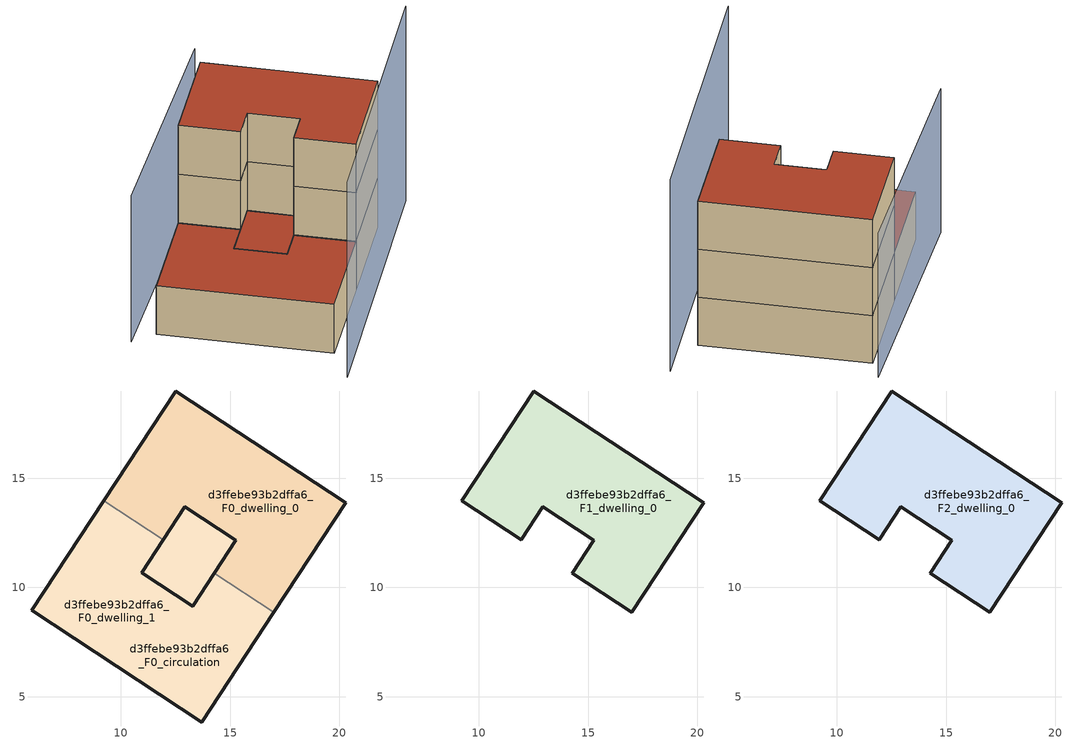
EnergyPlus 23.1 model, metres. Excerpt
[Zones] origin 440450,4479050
d3ffebe93b2dffa6_F0_dwelling_0
 floor ground (EU_floor_Construction): 20.3,13.88 17,8.86 14.27,10.65 15.26,12.16 12.92,13.69 11.94,12.19 9.21,13.98 12.51,19 z0
 wall outside (EU_wall_Construction): 11.94,12.19 12.92,13.69 15.26,12.16 14.27,10.65 / 17,8.86 20.3,13.88 12.51,19 9.21,13.98 z0:3
 wall to d3ffebe93b2dffa6_F0_dwelling_1 (EU_wall_Construction): 9.21,13.98 11.94,12.19 / 14.27,10.65 17,8.86 z0:3
d3ffebe93b2dffa6_F0_dwelling_1
 floor ground (EU_floor_Construction): 15.26,12.16 14.27,10.65 13.28,9.15 10.95,10.68 12.92,13.69 z0; 14.27,10.65 17,8.86 13.7,3.84 5.91,8.96 9.21,13.98 11.94,12.19 10.95,10.68 13.28,9.15 z0
 wall outside (EU_wall_Construction): 14.27,10.65 13.28,9.15 10.95,10.68 11.94,12.19 / 9.21,13.98 5.91,8.96 13.7,3.84 17,8.86 z0:3
 roof outside (EU_roof_Construction): 14.27,10.65 17,8.86 13.7,3.84 5.91,8.96 9.21,13.98 11.94,12.19 10.95,10.68 13.28,9.15 z3; 15.26,12.16 14.27,10.65 13.28,9.15 10.95,10.68 12.92,13.69 z3
d3ffebe93b2dffa6_F0_circulation
 floor ground (EU_floor_Construction): 15.26,12.16 14.27,10.65 13.28,9.15 10.95,10.68 12.92,13.69 z0; 14.27,10.65 17,8.86 13.7,3.84 5.91,8.96 9.21,13.98 11.94,12.19 10.95,10.68 13.28,9.15 z0
 wall outside (EU_wall_Construction): 10.95,10.68 13.28,9.15 15.26,12.16 12.92,13.69 10.95,10.68 z0:3
 roof outside (EU_roof_Construction): 14.27,10.65 17,8.86 13.7,3.84 5.91,8.96 9.21,13.98 11.94,12.19 10.95,10.68 13.28,9.15 z3; 15.26,12.16 14.27,10.65 13.28,9.15 10.95,10.68 12.92,13.69 z3
d3ffebe93b2dffa6_F1_dwelling_0
 floor to d3ffebe93b2dffa6_F0_dwelling_0 (EU_floor_Construction): 20.3,13.88 17,8.86 14.27,10.65 15.26,12.16 12.92,13.69 11.94,12.19 9.21,13.98 12.51,19 z3
 wall outside (EU_wall_Construction): 20.3,13.88 12.51,19 9.21,13.98 11.94,12.19 12.92,13.69 15.26,12.16 14.27,10.65 17,8.86 20.3,13.88 z3:6
d3ffebe93b2dffa6_F2_dwelling_0
 floor to d3ffebe93b2dffa6_F1_dwelling_0 (EU_floor_Construction): 20.3,13.88 17,8.86 14.27,10.65 15.26,12.16 12.92,13.69 11.94,12.19 9.21,13.98 12.51,19 z6
 wall outside (EU_wall_Construction): 20.3,13.88 12.51,19 9.21,13.98 11.94,12.19 12.92,13.69 15.26,12.16 14.27,10.65 17,8.86 20.3,13.88 z6:9
 roof outside (EU_roof_Construction): 17,8.86 20.3,13.88 12.51,19 9.21,13.98 11.94,12.19 12.92,13.69 15.26,12.16 14.27,10.65 z9
shading: 13.45,1.52 22.57,15.62 z0:12; 12.75,20.3 4.45,8.82 z0:9
[Building]
EU S2 Campaign: North Axis=0; Terrain=City; Solar Distribution=FullExterior
[Site:Location]
Madrid: Latitude=40.5; Longitude=-3.5; Time Zone=1; Elevation=609
[SizingPeriod:WeatherFileDays]
AnnualSizingPeriod: Begin Month=1; Begin Day of Month=1; End Month=12; End Day of Month=31; Day of Week for Start Day=Monday; Use Weather File Daylight Saving Period=No; Use Weather File Rain and Snow Indicators=No
[MATERIAL]
EU_InternalMass_Material: Roughness=MediumRough; Thickness=0.1; Conductivity=1; Density=1800; Specific Heat=900; Thermal Absorptance=0.9; Solar Absorptance=0.7; Visible Absorptance=0.7
[MATERIAL:NOMASS] Roughness=MediumRough; Thermal Absorptance=0.9; Solar Absorptance=0.7; Visible Absorptance=0.7
Name | Thermal Resistance
EU_wall_NoMass | 0.459673
EU_roof_NoMass | 0.495815
EU_floor_NoMass | 0.788942
[CONSTRUCTION]
EU_wall_Construction: EU_wall_NoMass
EU_roof_Construction: EU_roof_NoMass
EU_floor_Construction: EU_floor_NoMass
EU_InternalMass_Construction: EU_InternalMass_Material
[ZONE] Type=1; Multiplier=1; Ceiling Height=autocalculate; Floor Area=autocalculate; Part of Total Floor Area=Yes
Name | Volume
d3ffebe93b2dffa6_F0_dwelling_0; d3ffebe93b2dffa6_F1_dwelling_0; d3ffebe93b2dffa6_F2_dwelling_0 | 152.948
d3ffebe93b2dffa6_F0_dwelling_1; d3ffebe93b2dffa6_F0_circulation | 183.202
[INTERNALMASS] Construction=EU_InternalMass_Construction
Name | Zone or ZoneList | Surface Area
d3ffebe93b2dffa6_F0_dwelling_0_EU_InternalMass | d3ffebe93b2dffa6_F0_dwelling_0 | 50.9827
d3ffebe93b2dffa6_F0_dwelling_1_EU_InternalMass | d3ffebe93b2dffa6_F0_dwelling_1 | 50.9827
d3ffebe93b2dffa6_F1_dwelling_0_EU_InternalMass | d3ffebe93b2dffa6_F1_dwelling_0 | 111.82
d3ffebe93b2dffa6_F2_dwelling_0_EU_InternalMass | d3ffebe93b2dffa6_F2_dwelling_0 | 111.82
[OTHEREQUIPMENT] Fuel Type=Electricity; Design Level Calculation Method=Watts/Area; Power per Zone Floor Area=1; Fraction Latent=0; Fraction Radiant=0; Fraction Lost=0; Carbon Dioxide Generation Rate=0; EndUse Subcategory=EU_Step8_InternalGains
Name | Zone or ZoneList or Space or SpaceList | Schedule
EU_Step8_InternalGain_d3ffebe93b2dffa6_F0_dwelling_0_f000 | d3ffebe93b2dffa6_F0_dwelling_0 | EU_Step8_GainSchedule_d3ffebe93b2dffa6_F0_dwelling_0_f000
EU_Step8_InternalGain_d3ffebe93b2dffa6_F0_dwelling_1_f000 | d3ffebe93b2dffa6_F0_dwelling_1 | EU_Step8_GainSchedule_d3ffebe93b2dffa6_F0_dwelling_1_f000
EU_Step8_InternalGain_d3ffebe93b2dffa6_F1_dwelling_0_f000 | d3ffebe93b2dffa6_F1_dwelling_0 | EU_Step8_GainSchedule_d3ffebe93b2dffa6_F1_dwelling_0_f000
EU_Step8_InternalGain_d3ffebe93b2dffa6_F2_dwelling_0_f000 | d3ffebe93b2dffa6_F2_dwelling_0 | EU_Step8_GainSchedule_d3ffebe93b2dffa6_F2_dwelling_0_f000
[ZONEINFILTRATION:DESIGNFLOWRATE]
EU_Circulation_Infiltration_d3ffebe93b2dffa6_F0_circulation: Zone or ZoneList or Space or SpaceList=d3ffebe93b2dffa6_F0_circulation; Schedule=EU_AlwaysOn; Design Flow Rate Calculation Method=Flow/Area; Flow Rate per Floor Area=0.0005; Constant Term Coefficient=1; Temperature Term Coefficient=0; Velocity Term Coefficient=0; Velocity Squared Term Coefficient=0
[ZONEVENTILATION:DESIGNFLOWRATE] Schedule=EU_AlwaysOn; Design Flow Rate Calculation Method=AirChanges/Hour; Air Changes per Hour=0.719161; Ventilation Type=Natural; Fan Pressure Rise=0; Fan Total Efficiency=1; Constant Term Coefficient=1; Temperature Term Coefficient=0; Velocity Term Coefficient=0; Velocity Squared Term Coefficient=0; Minimum Indoor Temperature=-100; Maximum Indoor Temperature=100; Delta Temperature=-100; Minimum Outdoor Temperature=-100; Maximum Outdoor Temperature=100; Maximum Wind Speed=40
Name | Zone or ZoneList or Space or SpaceList
EU_ConstantAir_d3ffebe93b2dffa6_F0_dwelling_0 | d3ffebe93b2dffa6_F0_dwelling_0
EU_ConstantAir_d3ffebe93b2dffa6_F0_dwelling_1 | d3ffebe93b2dffa6_F0_dwelling_1
EU_ConstantAir_d3ffebe93b2dffa6_F1_dwelling_0 | d3ffebe93b2dffa6_F1_dwelling_0
EU_ConstantAir_d3ffebe93b2dffa6_F2_dwelling_0 | d3ffebe93b2dffa6_F2_dwelling_0
[HVACTEMPLATE:THERMOSTAT] Constant Heating Setpoint=20; Constant Cooling Setpoint=50
EU_HeatOnly_d3ffebe93b2dffa6_F0_dwelling_0; EU_HeatOnly_d3ffebe93b2dffa6_F0_dwelling_1; EU_HeatOnly_d3ffebe93b2dffa6_F1_dwelling_0; EU_HeatOnly_d3ffebe93b2dffa6_F2_dwelling_0
[HVACTEMPLATE:ZONE:IDEALLOADSAIRSYSTEM] System Availability Schedule=EU_AlwaysOn; Maximum Heating Supply Air Temperature=50; Minimum Cooling Supply Air Temperature=13; Maximum Heating Supply Air Humidity Ratio=0.0156; Minimum Cooling Supply Air Humidity Ratio=0.0077; Heating Limit=NoLimit; Cooling Limit=NoLimit; Heating Availability Schedule=EU_AlwaysOn; Cooling Availability Schedule=EU_CoolingOff; Dehumidification Control Type=ConstantSensibleHeatRatio; Cooling Sensible Heat Ratio=0.7; Dehumidification Setpoint=60; Humidification Control Type=None; Humidification Setpoint=30; Outdoor Air Method=None; Outdoor Air Flow Rate per Person=0.00944; Outdoor Air Flow Rate per Zone Floor Area=0; Outdoor Air Flow Rate per Zone=0; Demand Controlled Ventilation Type=None; Outdoor Air Economizer Type=NoEconomizer; Heat Recovery Type=None; Sensible Heat Recovery Effectiveness=0.7; Latent Heat Recovery Effectiveness=0.65
Name | Template Thermostat
d3ffebe93b2dffa6_F0_dwelling_0 | EU_HeatOnly_d3ffebe93b2dffa6_F0_dwelling_0
d3ffebe93b2dffa6_F0_dwelling_1 | EU_HeatOnly_d3ffebe93b2dffa6_F0_dwelling_1
d3ffebe93b2dffa6_F1_dwelling_0 | EU_HeatOnly_d3ffebe93b2dffa6_F1_dwelling_0
d3ffebe93b2dffa6_F2_dwelling_0 | EU_HeatOnly_d3ffebe93b2dffa6_F2_dwelling_0
[SIZING:ZONE] Zone Cooling Design Supply Air Temperature Input Method=SupplyAirTemperature; Zone Cooling Design Supply Air Temperature=13; Zone Heating Design Supply Air Temperature Input Method=SupplyAirTemperature; Zone Heating Design Supply Air Temperature=50; Zone Cooling Design Supply Air Humidity Ratio=0.008; Zone Heating Design Supply Air Humidity Ratio=0.008; Cooling Design Air Flow Method=DesignDay; Cooling Design Air Flow Rate=0; Cooling Minimum Air Flow per Zone Floor Area=0.000762; Cooling Minimum Air Flow=0; Cooling Minimum Air Flow Fraction=0.2; Heating Design Air Flow Method=DesignDay; Heating Design Air Flow Rate=0; Heating Maximum Air Flow per Zone Floor Area=0.002032; Heating Maximum Air Flow=0.141576; Heating Maximum Air Flow Fraction=0.3; Account for Dedicated Outdoor Air System=No; Dedicated Outdoor Air System Control Strategy=NeutralSupplyAir; Dedicated Outdoor Air Low Setpoint Temperature for Design=autosize; Dedicated Outdoor Air High Setpoint Temperature for Design=autosize; Zone Load Sizing Method=Sensible Load Only No Latent Load; Zone Latent Cooling Design Supply Air Humidity Ratio Input Method=HumidityRatioDifference; Zone Cooling Design Supply Air Humidity Ratio Difference=0.005; Zone Latent Heating Design Supply Air Humidity Ratio Input Method=HumidityRatioDifference; Zone Humidification Design Supply Air Humidity Ratio Difference=0.005
d3ffebe93b2dffa6_F0_dwelling_0; d3ffebe93b2dffa6_F0_dwelling_1; d3ffebe93b2dffa6_F1_dwelling_0; d3ffebe93b2dffa6_F2_dwelling_0
[SCHEDULE:CONSTANT]
Name | Hourly Value
EU_AlwaysOn | 1
EU_CoolingOff | 0
[SCHEDULE:FILE] Column Number=1; Rows to Skip at Top=0; Number of Hours of Data=8760; Column Separator=Comma; Interpolate to Timestep=No; Minutes per Item=60; Adjust Schedule for Daylight Savings=Yes
Name | File
EU_Step8_GainSchedule_d3ffebe93b2dffa6_F0_dwelling_0_f000 | ../../schedules/d3ffebe93b2dffa6/d3ffebe93b2dffa6_F0_dwelling_0_f000_gain.csv
EU_Step8_GainSchedule_d3ffebe93b2dffa6_F0_dwelling_1_f000 | ../../schedules/d3ffebe93b2dffa6/d3ffebe93b2dffa6_F0_dwelling_1_f000_gain.csv
EU_Step8_GainSchedule_d3ffebe93b2dffa6_F1_dwelling_0_f000 | ../../schedules/d3ffebe93b2dffa6/d3ffebe93b2dffa6_F1_dwelling_0_f000_gain.csv
EU_Step8_GainSchedule_d3ffebe93b2dffa6_F2_dwelling_0_f000 | ../../schedules/d3ffebe93b2dffa6/d3ffebe93b2dffa6_F2_dwelling_0_f000_gain.csv
